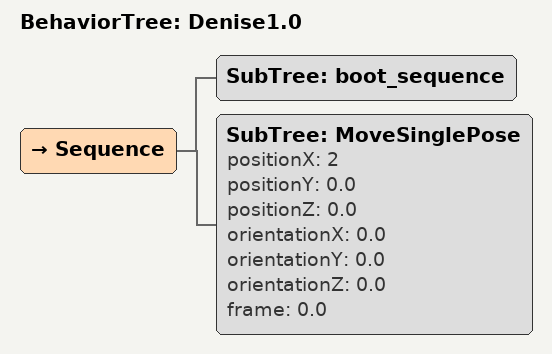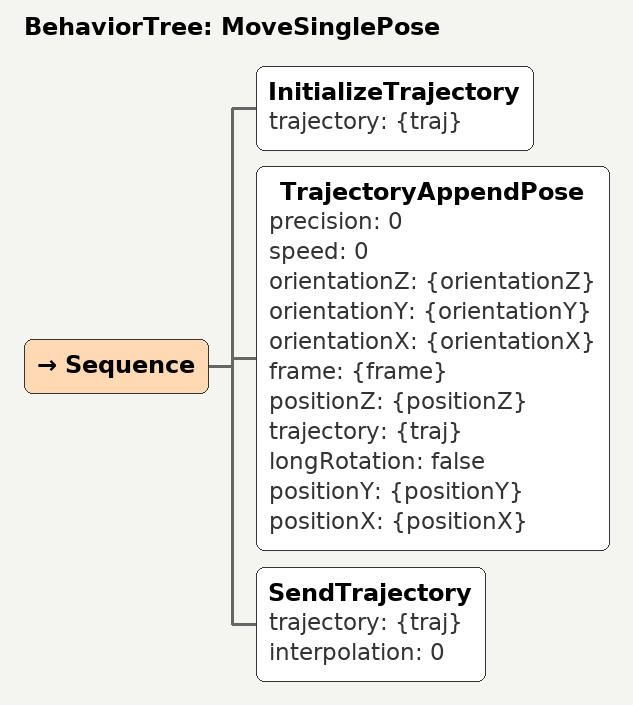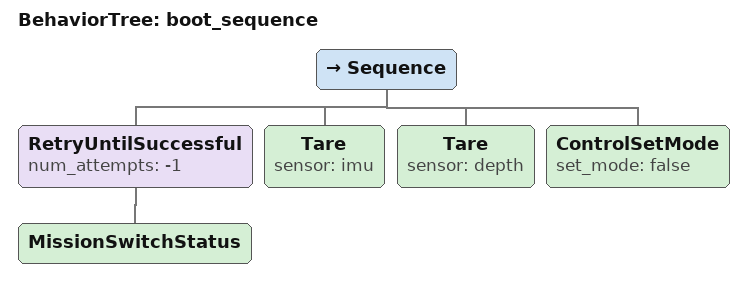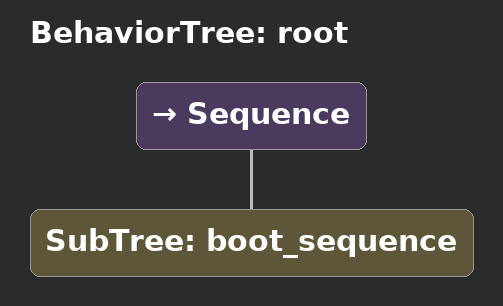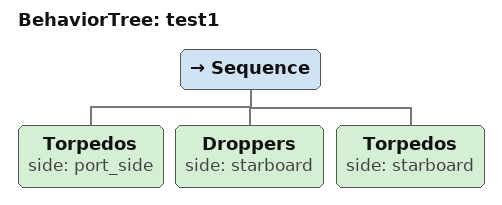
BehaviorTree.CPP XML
<?xml version="1.0" encoding="UTF-8"?>
<root BTCPP_format="4"
      main_tree_to_execute="root">
  <BehaviorTree ID="Denise1.0">
    <Sequence>
      <SubTree ID="boot_sequence"/>
      <SubTree ID="MoveSinglePose"
               positionX="2"
               positionY="0.0"
               positionZ="0.0"
               orientationX="0.0"
               orientationY="0.0"
               orientationZ="0.0"
               frame="0.0"/>
    </Sequence>
  </BehaviorTree>

  <BehaviorTree ID="MoveSinglePose">
    <Sequence>
      <InitializeTrajectory trajectory="{traj}"/>
      <TrajectoryAppendPose precision="0"
                            speed="0"
                            orientationZ="{orientationZ}"
                            orientationY="{orientationY}"
                            orientationX="{orientationX}"
                            frame="{frame}"
                            positionZ="{positionZ}"
                            trajectory="{traj}"
                            longRotation="false"
                            positionY="{positionY}"
                            positionX="{positionX}"/>
      <SendTrajectory trajectory="{traj}"
                      interpolation="0"/>
    </Sequence>
  </BehaviorTree>

  <BehaviorTree ID="boot_sequence">
    <Sequence>
      <RetryUntilSuccessful num_attempts="-1">
        <MissionSwitchStatus/>
      </RetryUntilSuccessful>
      <Tare sensor="imu"/>
      <Tare sensor="depth"/>
      <ControlSetMode set_mode="false"/>
    </Sequence>
  </BehaviorTree>

  <BehaviorTree ID="root">
    <Sequence>
      <SubTree ID="boot_sequence"/>
    </Sequence>
  </BehaviorTree>

  <BehaviorTree ID="test1">
    <Sequence>
      <Torpedos side="port_side"/>
      <Droppers side="starboard"/>
      <Torpedos side="starboard"/>
    </Sequence>
  </BehaviorTree>

</root>
